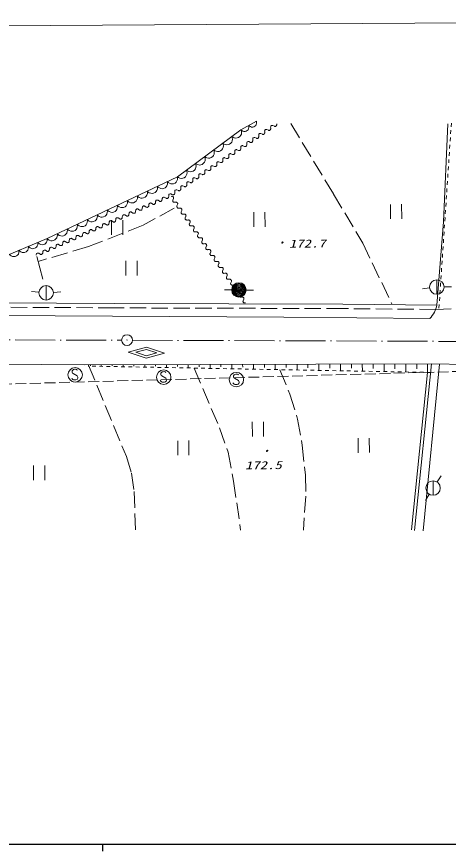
# Model space of a CAD drawing. Units: millimetres, scale not verified. Extents: x 40000 to 680000, y 20000 to 380000.
# Drawn here: x 156212 to 215457, y 204000 to 318724 of the extents above; entities that cross this region are included whole.
import ezdxf
from ezdxf.enums import TextEntityAlignment as Align

# ---------------------------------------------------------------- set-up
doc = ezdxf.new("R2010")
doc.units = ezdxf.units.MM
doc.header["$LTSCALE"] = 1000
for name, pattern in [('USER1', [2, 1.5, -0.5]), ('USER3', [3, 2.25, -0.75]), ('USER4', [1, 0.5, -0.5]), ('USER5', [7.000001, 5.508197, -0.688525, 0.114754, -0.688525])]:
    doc.linetypes.add(name, pattern=pattern)
for name, color, linetype, lineweight in [('M-TTL-BAND', 7, 'Continuous', 25), ('S-BGD', 1, 'Continuous', 13), ('S-BGD-HTXT', 6, 'Continuous', 13), ('S-BMK', 3, 'USER5', 13)]:
    doc.layers.add(name, color=color, linetype=linetype, lineweight=lineweight)
doc.styles.add('ＭＳ ゴシック', font='')
doc.styles.get('ＭＳ ゴシック').set_extended_font_data('MS Gothic')

# ---------------------------------------------------------------- blocks, each defined once
blk = doc.blocks.new('BUHIN33')
at = {"layer": 'S-BGD'}
blk.add_lwpolyline([(-166, 682), (-311, 592), (-424, 478), (-541, 308), (-586, 138), (-598, -34), (-547, -246), (-457, -393), (-338, -523), (-156, -620), (-4, -665), (166, -682)], dxfattribs=at)
blk = doc.blocks.new('BUHIN34')
at = {"layer": 'S-BGD'}
blk.add_lwpolyline([(-214, 730), (-366, 626), (-483, 496), (-601, 307), (-642, 121), (-646, -67), (-580, -293), (-475, -448), (-340, -583), (-138, -678), (29, -721), (214, -730)], dxfattribs=at)
blk = doc.blocks.new('BUHIN35')
at = {"layer": 'S-BGD'}
blk.add_lwpolyline([(-358, 688), (-490, 554), (-581, 402), (-663, 189), (-666, -6), (-634, -194), (-523, -408), (-387, -543), (-225, -651), (-4, -706), (171, -716), (358, -688)], dxfattribs=at)
blk = doc.blocks.new('BUHIN36')
at = {"layer": 'S-BGD'}
blk.add_lwpolyline([(-213, 568), (-328, 477), (-413, 367), (-496, 209), (-518, 59), (-510, -91), (-444, -267), (-352, -384), (-237, -484), (-70, -548), (65, -572), (213, -568)], dxfattribs=at)
blk = doc.blocks.new('BUHIN73')
at = {"layer": 'S-BGD'}
blk.add_lwpolyline([(209, -450), (93, -435), (36, -418), (-18, -386), (-61, -334), (-87, -278), (-95, -219), (-89, -156), (-64, -98), (64, 98), (83, 156), (95, 208), (86, 275), (56, 338), (15, 387), (-40, 416), (-93, 435), (-209, 450)], dxfattribs=at)
blk = doc.blocks.new('BUHIN74')
at = {"layer": 'S-BGD'}
blk.add_lwpolyline([(129, -481), (16, -447), (-37, -420), (-84, -378), (-118, -320), (-134, -260), (-132, -200), (-115, -139), (-80, -86), (80, 86), (109, 140), (130, 189), (132, 257), (114, 324), (81, 380), (32, 418), (-16, 447), (-129, 481)], dxfattribs=at)
blk = doc.blocks.new('BUHIN75')
at = {"layer": 'S-BGD'}
blk.add_lwpolyline([(446, 216), (434, 100), (418, 43), (386, -11), (335, -55), (280, -82), (221, -91), (158, -86), (99, -62), (-99, 62), (-158, 81), (-210, 91), (-276, 81), (-339, 51), (-387, 8), (-415, -47), (-434, -100), (-446, -216)], dxfattribs=at)
blk = doc.blocks.new('BUHIN125')
at = {"layer": 'S-BGD'}
blk.add_lwpolyline([(591, -403), (659, -358), (705, -289), (740, -188), (763, -35), (748, 99), (691, 219), (592, 300), (479, 322), (404, 328), (299, 304), (234, 243), (-159, -249), (-257, -295), (-387, -315), (-504, -288), (-593, -239), (-671, -156), (-692, 4), (-658, 231), (-628, 328), (-569, 415), (-483, 483), (-359, 535)], dxfattribs=at)
blk.add_circle((0, 0), 995, dxfattribs=at)
blk = doc.blocks.new('BUHIN127')
at = {"layer": 'S-BGD'}
for radius in [995, 880, 765, 645, 530, 390, 270, 155, 30]:
    blk.add_circle((0, 0), radius, dxfattribs=at)
blk = doc.blocks.new('BUHIN128')
at = {"layer": 'S-BGD'}
blk.add_line((984, -149), (-984, 149), dxfattribs=at)
blk.add_circle((0, 0), 995, dxfattribs=at)
blk = doc.blocks.new('BUHIN129')
at = {"layer": 'S-BGD'}
for p, q in [((1104, 611), (-873, 911)), ((-1104, -606), (874, -906))]:
    blk.add_line(p, q, dxfattribs=at)
blk = doc.blocks.new('BUHIN132')
at = {"layer": 'S-BGD'}
blk.add_circle((0, 0), 22.5, dxfattribs=at)
at = {"layer": 'S-BMK', "linetype": 'Continuous'}
blk.add_circle((0, 0), 746, dxfattribs=at)

msp = doc.modelspace()

# ---------------------------------------------------------------- linework, layer by layer
at = {"layer": 'M-TTL-BAND'}
for p, q in [((40000, 205000), (579000, 205000)), ((168000, 205000), (168000, 204000))]:
    msp.add_line(p, q, dxfattribs=at)
at = {"layer": 'S-BGD'}
for p, q in [((187000, 303177), (189112, 304373)), ((178267, 296714), (187000, 303177)), ((215411, 303981), (214794, 290522)), ((160398, 288245), (178267, 296714)), ((214794, 290522), (213906, 279090)), ((152631, 284992), (160398, 288245)), ((158979, 285781), (159818, 282627)), ((185721, 281178), (184721, 281192)), ((187720, 281147), (188720, 281130)), ((212888, 281449), (211895, 281332)), ((214881, 281572), (215881, 281578)), ((159255, 280858), (158259, 280952)), ((161248, 280834), (162246, 280903)), ((138835, 279492), (169660, 279295)), ((169660, 279295), (200982, 279202)), ((200982, 279202), (213906, 279090)), ((150095, 277696), (192889, 277399)), ((192889, 277399), (212910, 277242)), ((171500, 272625), (174023, 273293)), ((174023, 273293), (176497, 272463)), ((173974, 271794), (171500, 272625)), ((174013, 272980), (172543, 272591)), ((172543, 272591), (173984, 272107)), ((176497, 272463), (173974, 271794)), ((175454, 272497), (173984, 272107)), ((174013, 272980), (175454, 272497)), ((143845, 271093), (165579, 270851)), ((165579, 270851), (213168, 270994)), ((166326, 270853), (166326, 270754)), ((167819, 270857), (167820, 270661)), ((169312, 270862), (169313, 270725)), ((170805, 270866), (170806, 270605)), ((172299, 270871), (172299, 270695)), ((173792, 270875), (173793, 270550)), ((175285, 270880), (175286, 270666)), ((176778, 270884), (176779, 270495)), ((178271, 270889), (178272, 270636)), ((179764, 270893), (179766, 270440)), ((181258, 270898), (181259, 270607)), ((182751, 270902), (182752, 270385)), ((184244, 270907), (184245, 270577)), ((185737, 270911), (185739, 270330)), ((187230, 270916), (187232, 270548)), ((188724, 270920), (188726, 270275)), ((190217, 270925), (190218, 270518)), ((191710, 270929), (191712, 270219)), ((193203, 270934), (193204, 270489)), ((194696, 270938), (194699, 270164)), ((196190, 270943), (196191, 270459)), ((197683, 270947), (197685, 270109)), ((199176, 270952), (199177, 270430)), ((200669, 270956), (200672, 270054)), ((202162, 270960), (202164, 270400)), ((203655, 270965), (203658, 269999)), ((205149, 270969), (205150, 270371)), ((206642, 270974), (206645, 269944)), ((208135, 270978), (208137, 270341)), ((209628, 270983), (209632, 269889)), ((210818, 248117), (213169, 270998)), ((211121, 270987), (211123, 270312)), ((214251, 270976), (211993, 248063)), ((212615, 270992), (212618, 269833)), ((213169, 270998), (219363, 270873)), ((212615, 269833), (210395, 248200)), ((213925, 254767), (214484, 255596)), ((212838, 253089), (212311, 252239))]:
    msp.add_line(p, q, dxfattribs=at)
at = {"layer": 'S-BGD', "linetype": 'USER3'}
for p, q in [((193860, 304020), (199712, 294346)), ((199712, 294346), (203733, 287585)), ((177846, 292394), (173590, 290085)), ((173590, 290085), (166062, 287113)), ((166062, 287113), (159159, 285080)), ((203733, 287585), (207706, 279245)), ((169657, 278695), (138832, 278892)), ((200979, 278602), (169657, 278695)), ((213739, 278492), (200979, 278602)), ((213739, 278492), (215843, 278581)), ((166056, 270829), (171279, 258274)), ((180562, 270396), (184064, 262217)), ((192336, 270186), (193697, 266825)), ((193697, 266825), (194774, 263422)), ((194774, 263422), (195406, 259813)), ((184064, 262217), (185222, 258855)), ((195406, 259813), (195838, 255715)), ((171279, 258274), (171970, 255978)), ((185222, 258855), (185978, 254881)), ((171970, 255978), (172347, 253453)), ((185978, 254881), (186955, 248148)), ((195838, 255715), (195897, 252833)), ((172347, 253453), (172516, 248176)), ((195897, 252833), (195561, 248162))]:
    msp.add_line(p, q, dxfattribs=at)
at = {"layer": 'S-BGD', "linetype": 'USER4'}
for p, q in [((215878, 304101), (214167, 278510)), ((213049, 269825), (166005, 270694))]:
    msp.add_line(p, q, dxfattribs=at)
at = {"layer": 'S-BGD', "linetype": 'USER1'}
msp.add_line((124036, 267373), (444204, 276282), dxfattribs=at)
at = {"layer": 'S-BGD'}
msp.add_arc((210557, 279703), 3405, 313.70331, 349.62745, dxfattribs=at)
at = {"layer": 'S-BGD-HTXT'}
msp.add_line((74507, 316983), (349375, 318724), dxfattribs=at)
at = {"layer": 'S-BMK'}
for p, q in [((106999, 274458), (170603, 274245)), ((172102, 274240), (270538, 273909))]:
    msp.add_line(p, q, dxfattribs=at)

# ---------------------------------------------------------------- block references
at = {"rotation": 99}
for name, p in [('BUHIN36', (188584, 304074)), ('BUHIN35', (186376, 302715)), ('BUHIN36', (187528, 303476)), ('BUHIN73', (189842, 302605)), ('BUHIN73', (190665, 303159)), ('BUHIN73', (191488, 303712)), ('BUHIN35', (185129, 301792)), ('BUHIN73', (188195, 301499)), ('BUHIN73', (189018, 302052)), ('BUHIN35', (183881, 300869)), ('BUHIN73', (186549, 300392)), ('BUHIN73', (187372, 300946)), ('BUHIN35', (181386, 299022)), ('BUHIN35', (182634, 299946)), ('BUHIN73', (184902, 299286)), ('BUHIN73', (185725, 299839)), ('BUHIN35', (180139, 298099)), ('BUHIN73', (183256, 298179)), ('BUHIN73', (184079, 298732)), ('BUHIN35', (178891, 297176)), ('BUHIN73', (181609, 297072)), ('BUHIN73', (182432, 297626)), ('BUHIN34', (176206, 295737)), ('BUHIN34', (177580, 296388)), ('BUHIN73', (179963, 295966)), ('BUHIN73', (180786, 296519)), ('BUHIN34', (174831, 295086)), ('BUHIN73', (178316, 294859)), ('BUHIN73', (179140, 295412)), ('BUHIN34', (172082, 293783)), ('BUHIN34', (173456, 294434)), ('BUHIN74', (176626, 293827)), ('BUHIN73', (177493, 294306)), ('BUHIN75', (177694, 293624)), ('BUHIN34', (169333, 292480)), ('BUHIN34', (170707, 293131)), ('BUHIN74', (173896, 292613)), ('BUHIN74', (174806, 293018)), ('BUHIN74', (175716, 293422)), ('BUHIN75', (178261, 292810)), ('BUHIN129', (208289, 291933)), ('BUHIN34', (166584, 291177)), ('BUHIN34', (167958, 291828)), ('BUHIN74', (171166, 291400)), ('BUHIN74', (172076, 291804)), ('BUHIN74', (172986, 292209)), ('BUHIN75', (178828, 291996)), ('BUHIN75', (179395, 291182)), ('BUHIN129', (189532, 290847)), ('BUHIN34', (165209, 290525)), ('BUHIN74', (168436, 290186)), ('BUHIN74', (169346, 290591)), ('BUHIN129', (170000, 289756)), ('BUHIN74', (170256, 290995)), ('BUHIN75', (179962, 290368)), ('BUHIN34', (162460, 289222)), ('BUHIN34', (163835, 289874)), ('BUHIN74', (165706, 288972)), ('BUHIN74', (166616, 289377)), ('BUHIN74', (167526, 289782)), ('BUHIN75', (180529, 289554)), ('BUHIN75', (181096, 288740)), ('BUHIN33', (159751, 287974)), ('BUHIN34', (161086, 288571)), ('BUHIN74', (162976, 287759)), ('BUHIN74', (163886, 288163)), ('BUHIN74', (164796, 288568)), ('BUHIN75', (181663, 287926)), ('BUHIN33', (157162, 286890)), ('BUHIN33', (158457, 287432)), ('BUHIN74', (161156, 286950)), ('BUHIN74', (162066, 287354)), ('BUHIN75', (182230, 287112)), ('BUHIN33', (155868, 286348)), ('BUHIN74', (159336, 286141)), ('BUHIN74', (160246, 286545)), ('BUHIN75', (182797, 286298)), ('BUHIN75', (183364, 285484)), ('BUHIN129', (171970, 284159)), ('BUHIN75', (183931, 284670)), ('BUHIN75', (184497, 283856)), ('BUHIN75', (185064, 283042)), ('BUHIN75', (185631, 282228)), ('BUHIN127', (186720, 281163)), ('BUHIN128', (213881, 281565)), ('BUHIN128', (160250, 280765)), ('BUHIN75', (186198, 281414)), ('BUHIN75', (186765, 280600)), ('BUHIN75', (187332, 279786)), ('BUHIN132', (171353, 274265)), ('BUHIN125', (164232, 269493)), ('BUHIN125', (176395, 269171)), ('BUHIN125', (186365, 268836)), ('BUHIN129', (189327, 262022)), ('BUHIN129', (179091, 259443)), ('BUHIN129', (203850, 259793)), ('BUHIN129', (159299, 256029)), ('BUHIN128', (213366, 253938))]:
    msp.add_blockref(name, p, dxfattribs=at)

# ---------------------------------------------------------------- texts
at = {"layer": 'S-BGD', "style": 'ＭＳ ゴシック', "oblique": 15, "width": 1.35}
for s, p in [('172.7', (193603, 286643)), ('172.5', (187569, 256177))]:
    msp.add_text(s, height=1100, rotation=0.4, dxfattribs=at).set_placement(p, align=Align.BOTTOM_LEFT)
at = {"layer": 'S-BGD', "style": 'ＭＳ ゴシック', "oblique": 15}
for p in [(191788, 286759), (189684, 258127)]:
    msp.add_text('・', height=1100, rotation=0.4, dxfattribs=at).set_placement(p, align=Align.BOTTOM_LEFT)

doc.saveas('drawing.dxf')
